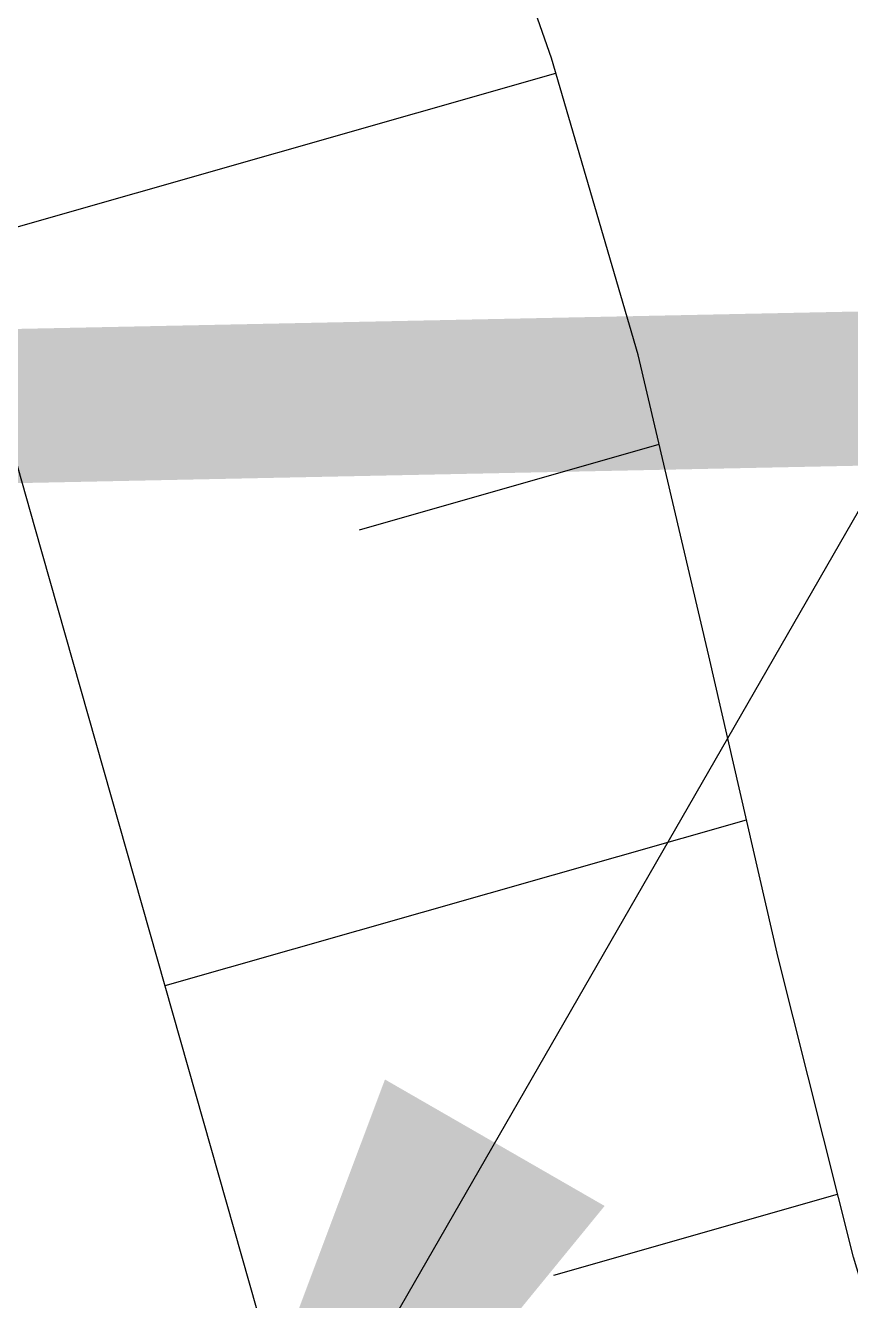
# Model space of a CAD drawing. Header units: metres. Extents: x 292889 to 323604, y 7400965 to 7462856.
# Drawn here: x 298676.85 to 298682.2, y 7450980 to 7450988.27 of the extents above; entities that cross this region are included whole.
import ezdxf

# ---------------------------------------------------------------- set-up
doc = ezdxf.new("R2010")
doc.units = ezdxf.units.M
doc.header["$LTSCALE"] = 10
doc.linetypes.add('DASHED2', pattern=[0.375, 0.25, -0.125])
doc.layers.get('0').update_dxf_attribs({"linetype": 'DASHED2'})
for name, color, linetype in [('_LIMITE CONCESS', 30, 'CONC_LINE'), ('ACAD-Trecho Total_TIC_INTERFERENCIAS$0$DUTOS_LINHAS DE TRANSMISSÃO', 11, 'Continuous'), ('ACAD-Trecho Total_TIC_INTERFERENCIAS$0$DUTOS_LINHAS DE TRANSMISSÃO_TEXTOS', 2, 'Continuous'), ('ACAD-Trecho Total_TIC_TALUDES E MUROS$0$F-HZ-PIANO-CORTE', 10, 'Continuous'), ('ACAD-Trecho Total_TIC_TALUDES E MUROS$0$F-HZ-TALUDE', 2, 'Continuous')]:
    doc.layers.add(name, color=color, linetype=linetype)
doc.styles.add('ACAD-Trecho Total_TIC_INTERFERENCIAS$0$Standard', font='arial.ttf')
doc.styles.get("Standard").update_dxf_attribs({"font": 'simplex.shx'})
doc.linetypes.add('CONC_LINE', pattern='A,3.5,-0.25,["CONC",Standard,S=0.175,R=0,X=-0.05,Y=-0.1],-0.75', length=4.5)
doc.dimstyles.new('ACAD-Trecho Total_TIC_INTERFERENCIAS$0$ISO-25', dxfattribs={"dimtxt": 2.5, "dimasz": 2.5, "dimexe": 1.25, "dimexo": 0.625, "dimtad": 1, "dimtxsty": 'ACAD-Trecho Total_TIC_INTERFERENCIAS$0$Standard', "dimcen": 2.5, "dimadec": 0, "dimazin": 0, "dimtfac": 1, "dimtmove": 0, "dimatfit": 3, "dimfxl": 1, "dimarcsym": 0})

# ---------------------------------------------------------------- blocks, each defined once
blk = doc.blocks.new('ACAD-Trecho Total_TIC_TALUDES E MUROS')
at = {"layer": 'ACAD-Trecho Total_TIC_TALUDES E MUROS$0$F-HZ-PIANO-CORTE'}
for p, q in [((298676.3877, 7450986.8474), (298680.2854, 7450987.961)), ((298679.0128, 7450984.999), (298680.9559, 7450985.5533)), ((298677.7513, 7450982.0438), (298681.5227, 7450983.1184)), ((298680.2732, 7450980.1656), (298682.1133, 7450980.6893))]:
    blk.add_line(p, q, dxfattribs=at)
at = {"layer": 'ACAD-Trecho Total_TIC_TALUDES E MUROS$0$F-HZ-TALUDE', "linetype": 'Continuous', "lineweight": -3, "flags": 128}
for points in [[(298680.7339, 7450971.5369), (298678.5478, 7450979.2379), (298678.0011, 7450981.1639), (298677.4543, 7450983.0902), (298676.9074, 7450985.0168), (298676.3604, 7450986.9437), (298675.8133, 7450988.8708), (298675.2661, 7450990.7983), (298674.7189, 7450992.7261), (298674.1715, 7450994.6542), (298673.6241, 7450996.5826), (298673.0766, 7450998.5113), (298672.529, 7451000.4403), (298671.9813, 7451002.3696), (298671.4335, 7451004.2993)], [(298684.9683, 7450970.6594), (298684.4092, 7450972.5805), (298683.941, 7450974.5279), (298683.4912, 7450976.481), (298682.797, 7450978.365), (298682.2156, 7450980.2816), (298681.728, 7450982.2253), (298681.2786, 7450984.1804), (298680.8196, 7450986.1333), (298680.2573, 7450988.0571), (298679.5944, 7450989.9527), (298679.1467, 7450991.9102), (298678.8158, 7450993.9018), (298678.0055, 7450995.7563), (298677.4813, 7450997.6934), (298676.6758, 7450999.5498), (298675.9534, 7451001.4304), (298675.4092, 7451003.3628)]]:
    blk.add_lwpolyline(points, dxfattribs=at)
blk = doc.blocks.new('ACAD-Trecho Total_TIC_INTERFERENCIAS')
at = {"layer": 'ACAD-Trecho Total_TIC_INTERFERENCIAS$0$DUTOS_LINHAS DE TRANSMISSÃO', "const_width": 1}
blk.add_lwpolyline([(298631.5663, 7450984.8642), (298756.7934, 7450987.4593)], dxfattribs=at)
at = {"layer": 'ACAD-Trecho Total_TIC_INTERFERENCIAS$0$DUTOS_LINHAS DE TRANSMISSÃO_TEXTOS'}
blk.add_leader([(298677.3951, 7450976.6906), (298695.8014, 7451008.6612), (298676.9779, 7451077.887)], dimstyle='ACAD-Trecho Total_TIC_INTERFERENCIAS$0$ISO-25', override={"dimscale": 2}, dxfattribs=at)

msp = doc.modelspace()

# ---------------------------------------------------------------- block references
at = {"linetype": 'ByBlock'}
msp.add_blockref('ACAD-Trecho Total_TIC_INTERFERENCIAS', (0, 0), dxfattribs=at)
at = {"layer": '_LIMITE CONCESS'}
msp.add_blockref('ACAD-Trecho Total_TIC_TALUDES E MUROS', (0, 0), dxfattribs=at)

doc.saveas('drawing.dxf')
